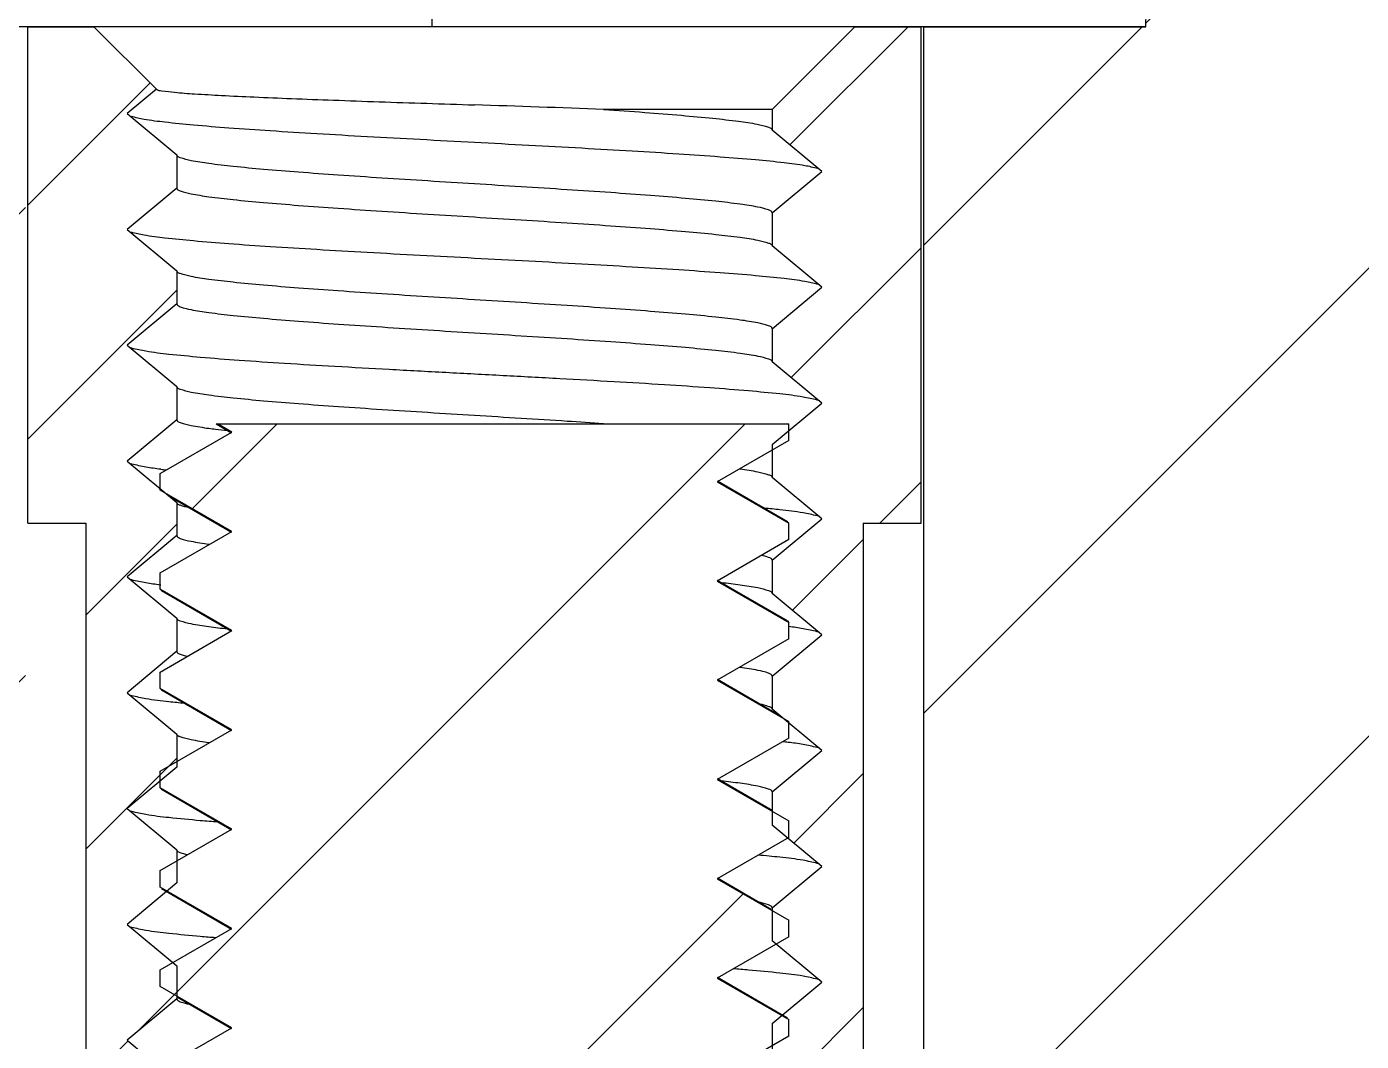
# Model space of a CAD drawing. Header units: millimetres. Extents: x 306 to 1885, y 393 to 1000.
# Drawn here: x 1296.38 to 1304.45, y 614.86 to 620.99 of the extents above; entities that cross this region are included whole.
import ezdxf

# ---------------------------------------------------------------- set-up
doc = ezdxf.new("R2010")
doc.units = ezdxf.units.MM
pattern_1 = [(45, (-331.9686, -74.1004), (-1.414214, 1.414214), [])]

# ---------------------------------------------------------------- blocks, each defined once
blk = doc.blocks.new('u50')
h = blk.add_hatch()
h.set_pattern_fill('DEFAULT__7', color=5, scale=2, angle=45, style=0, pattern_type=0)
h.set_pattern_definition(pattern_1)
edge = h.paths.add_edge_path()
edge.add_line((-63.8617, 77.9518), (-67.3153, 77.9518))
edge.add_line((-67.3153, 78.0518), (-67.3153, 77.9518))
edge.add_line((-67.3153, 78.0518), (-66.8822, 78.3018))
edge.add_line((-66.8822, 78.3018), (-67.3153, 78.5518))
edge.add_line((-67.3153, 78.6518), (-67.3153, 78.5518))
edge.add_line((-67.3153, 78.6518), (-66.8822, 78.9018))
edge.add_line((-66.8822, 78.9018), (-67.3153, 79.1518))
edge.add_line((-67.3153, 79.2518), (-67.3153, 79.1518))
edge.add_line((-67.3153, 79.2518), (-66.8822, 79.5018))
edge.add_line((-66.8822, 79.5018), (-67.3153, 79.7518))
edge.add_line((-67.3153, 79.8518), (-67.3153, 79.7518))
edge.add_line((-67.3153, 79.8518), (-66.8822, 80.1018))
edge.add_line((-66.8822, 80.1018), (-67.3153, 80.3518))
edge.add_line((-67.3153, 80.4518), (-67.3153, 80.3518))
edge.add_line((-67.3153, 80.4518), (-66.8822, 80.7018))
edge.add_line((-66.8822, 80.7018), (-67.3153, 80.9518))
edge.add_line((-67.3153, 81.0518), (-67.3153, 80.9518))
edge.add_line((-67.3153, 81.0518), (-66.8822, 81.3018))
edge.add_line((-66.8822, 81.3018), (-67.3153, 81.5518))
edge.add_line((-67.3153, 81.6518), (-67.3153, 81.5518))
edge.add_line((-67.3153, 81.6518), (-66.8822, 81.9018))
edge.add_line((-66.8822, 81.9018), (-67.3153, 82.1518))
edge.add_line((-67.3153, 82.2518), (-67.3153, 82.1518))
edge.add_line((-67.3153, 82.2518), (-66.8822, 82.5018))
edge.add_line((-66.8822, 82.5018), (-67.3153, 82.7518))
edge.add_line((-67.3153, 82.8518), (-67.3153, 82.7518))
edge.add_line((-67.3153, 82.8518), (-66.8822, 83.1018))
edge.add_line((-66.8822, 83.1018), (-67.3153, 83.3518))
edge.add_line((-67.3153, 83.4518), (-67.3153, 83.3518))
edge.add_line((-67.3153, 83.4518), (-66.8822, 83.7018))
edge.add_line((-66.8822, 83.7018), (-67.3153, 83.9518))
edge.add_line((-67.3153, 84.0518), (-67.3153, 83.9518))
edge.add_line((-67.3153, 84.0518), (-66.8822, 84.3018))
edge.add_line((-66.8822, 84.3018), (-67.3153, 84.5518))
edge.add_line((-67.3153, 84.6518), (-67.3153, 84.5518))
edge.add_line((-67.3153, 84.6518), (-66.8822, 84.9018))
edge.add_line((-66.8822, 84.9018), (-67.3153, 85.1518))
edge.add_line((-67.3153, 85.2518), (-67.3153, 85.1518))
edge.add_line((-67.3153, 85.2518), (-66.8822, 85.5018))
edge.add_line((-66.8822, 85.5018), (-67.3153, 85.7518))
edge.add_line((-67.3153, 85.8518), (-67.3153, 85.7518))
edge.add_line((-67.3153, 85.8518), (-66.8822, 86.1018))
edge.add_line((-66.8822, 86.1018), (-67.3153, 86.3518))
edge.add_line((-67.3153, 86.4518), (-67.3153, 86.3518))
edge.add_line((-67.3153, 86.4518), (-66.8822, 86.7018))
edge.add_line((-66.8822, 86.7018), (-67.3153, 86.9518))
edge.add_line((-67.3153, 87.0518), (-67.3153, 86.9518))
edge.add_line((-67.3153, 87.0518), (-66.8822, 87.3018))
edge.add_line((-66.8822, 87.3018), (-67.3153, 87.5518))
edge.add_line((-67.3153, 87.6518), (-67.3153, 87.5518))
edge.add_line((-67.3153, 87.6518), (-66.8822, 87.9018))
edge.add_line((-66.8822, 87.9018), (-67.3153, 88.1518))
edge.add_line((-67.3153, 88.2518), (-67.3153, 88.1518))
edge.add_line((-67.3153, 88.2518), (-66.8822, 88.5018))
edge.add_line((-66.8822, 88.5018), (-67.3153, 88.7518))
edge.add_line((-67.3153, 88.8518), (-67.3153, 88.7518))
edge.add_line((-67.3153, 88.8518), (-66.8822, 89.1018))
edge.add_line((-66.8822, 89.1018), (-67.3153, 89.3518))
edge.add_line((-67.3153, 89.4518), (-67.3153, 89.3518))
edge.add_line((-67.3153, 89.4518), (-66.8822, 89.7018))
edge.add_line((-66.8822, 89.7018), (-67.3153, 89.9518))
edge.add_line((-67.3153, 90.0518), (-67.3153, 89.9518))
edge.add_line((-67.3153, 90.0518), (-66.8822, 90.3018))
edge.add_line((-66.8822, 90.3018), (-67.3153, 90.5518))
edge.add_line((-67.3153, 90.6518), (-67.3153, 90.5518))
edge.add_line((-67.3153, 90.6518), (-66.8822, 90.9018))
edge.add_line((-66.8822, 90.9018), (-67.3153, 91.1518))
edge.add_line((-67.3153, 91.2518), (-67.3153, 91.1518))
edge.add_line((-67.3153, 91.2518), (-66.8822, 91.5018))
edge.add_line((-66.8822, 91.5018), (-67.3153, 91.7518))
edge.add_line((-67.3153, 91.8518), (-67.3153, 91.7518))
edge.add_line((-67.3153, 91.8518), (-66.8822, 92.1018))
edge.add_line((-66.8822, 92.1018), (-67.3153, 92.3518))
edge.add_line((-67.3153, 92.4518), (-67.3153, 92.3518))
edge.add_line((-67.3153, 92.4518), (-66.8822, 92.7018))
edge.add_line((-66.8822, 92.7018), (-67.3153, 92.9518))
edge.add_line((-67.3153, 93.0518), (-67.3153, 92.9518))
edge.add_line((-67.3153, 93.0518), (-66.8822, 93.3018))
edge.add_line((-66.8822, 93.3018), (-67.3153, 93.5518))
edge.add_line((-67.3153, 93.6518), (-67.3153, 93.5518))
edge.add_line((-67.3153, 93.6518), (-66.8822, 93.9018))
edge.add_line((-66.8822, 93.9018), (-67.3153, 94.1518))
edge.add_line((-67.3153, 94.2518), (-67.3153, 94.1518))
edge.add_line((-67.3153, 94.2518), (-66.8822, 94.5018))
edge.add_line((-66.8822, 94.5018), (-67.3153, 94.7518))
edge.add_line((-67.3153, 94.8518), (-67.3153, 94.7518))
edge.add_line((-67.3153, 94.8518), (-66.8822, 95.1018))
edge.add_line((-66.8822, 95.1018), (-67.3153, 95.3518))
edge.add_line((-67.3153, 95.4518), (-67.3153, 95.3518))
edge.add_line((-67.3153, 95.4518), (-66.8822, 95.7018))
edge.add_line((-66.8822, 95.7018), (-67.3153, 95.9518))
edge.add_line((-67.3153, 96.0518), (-67.3153, 95.9518))
edge.add_line((-67.3153, 96.0518), (-66.8822, 96.3018))
edge.add_line((-66.8822, 96.3018), (-67.3153, 96.5518))
edge.add_line((-67.3153, 96.6518), (-67.3153, 96.5518))
edge.add_line((-67.3153, 96.6518), (-66.8822, 96.9018))
edge.add_line((-66.8822, 96.9018), (-67.3153, 97.1518))
edge.add_line((-67.3153, 97.4518), (-67.3153, 97.1518))
edge.add_line((-69.1653, 99.4518), (-67.3153, 97.4518))
edge.add_line((-69.1653, 99.9518), (-69.1653, 99.4518))
edge.add_line((-67.3016, 99.9518), (-69.1653, 99.9518))
edge.add_spline(control_points=[(-65.4153, 97.4518), (-66.1434, 98.207), (-66.7752, 99.0443), (-67.3016, 99.9518)], knot_values=[0, 0, 0, 0, 1, 1, 1, 1], weights=[1, 0.995146, 0.995146, 1], degree=3, periodic=0)
edge.add_spline(control_points=[(-65.4153, 97.4518), (-64.6871, 98.207), (-64.0553, 99.0443), (-63.5289, 99.9518)], knot_values=[0, 0, 0, 0, 1, 1, 1, 1], weights=[1, 0.995146, 0.995146, 1], degree=3, periodic=0)
edge.add_line((-61.6653, 99.9518), (-63.5289, 99.9518))
edge.add_line((-61.6653, 99.9518), (-61.6653, 99.4518))
edge.add_line((-61.6653, 99.4518), (-63.5153, 97.4518))
edge.add_line((-63.5153, 97.4518), (-63.9483, 97.2018))
edge.add_line((-63.9483, 97.2018), (-63.5153, 96.9518))
edge.add_line((-63.5153, 96.9518), (-63.5153, 96.8518))
edge.add_line((-63.5153, 96.8518), (-63.9483, 96.6018))
edge.add_line((-63.9483, 96.6018), (-63.5153, 96.3518))
edge.add_line((-63.5153, 96.3518), (-63.5153, 96.2518))
edge.add_line((-63.5153, 96.2518), (-63.9483, 96.0018))
edge.add_line((-63.9483, 96.0018), (-63.5153, 95.7518))
edge.add_line((-63.5153, 95.7518), (-63.5153, 95.6518))
edge.add_line((-63.5153, 95.6518), (-63.9483, 95.4018))
edge.add_line((-63.9483, 95.4018), (-63.5153, 95.1518))
edge.add_line((-63.5153, 95.1518), (-63.5153, 95.0518))
edge.add_line((-63.5153, 95.0518), (-63.9483, 94.8018))
edge.add_line((-63.9483, 94.8018), (-63.5153, 94.5518))
edge.add_line((-63.5153, 94.5518), (-63.5153, 94.4518))
edge.add_line((-63.5153, 94.4518), (-63.9483, 94.2018))
edge.add_line((-63.9483, 94.2018), (-63.5153, 93.9518))
edge.add_line((-63.5153, 93.9518), (-63.5153, 93.8518))
edge.add_line((-63.5153, 93.8518), (-63.9483, 93.6018))
edge.add_line((-63.9483, 93.6018), (-63.5153, 93.3518))
edge.add_line((-63.5153, 93.3518), (-63.5153, 93.2518))
edge.add_line((-63.5153, 93.2518), (-63.9483, 93.0018))
edge.add_line((-63.9483, 93.0018), (-63.5153, 92.7518))
edge.add_line((-63.5153, 92.7518), (-63.5153, 92.6518))
edge.add_line((-63.5153, 92.6518), (-63.9483, 92.4018))
edge.add_line((-63.9483, 92.4018), (-63.5153, 92.1518))
edge.add_line((-63.5153, 92.1518), (-63.5153, 92.0518))
edge.add_line((-63.5153, 92.0518), (-63.9483, 91.8018))
edge.add_line((-63.9483, 91.8018), (-63.5153, 91.5518))
edge.add_line((-63.5153, 91.5518), (-63.5153, 91.4518))
edge.add_line((-63.5153, 91.4518), (-63.9483, 91.2018))
edge.add_line((-63.9483, 91.2018), (-63.5153, 90.9518))
edge.add_line((-63.5153, 90.9518), (-63.5153, 90.8518))
edge.add_line((-63.5153, 90.8518), (-63.9483, 90.6018))
edge.add_line((-63.9483, 90.6018), (-63.5153, 90.3518))
edge.add_line((-63.5153, 90.3518), (-63.5153, 90.2518))
edge.add_line((-63.5153, 90.2518), (-63.9483, 90.0018))
edge.add_line((-63.9483, 90.0018), (-63.5153, 89.7518))
edge.add_line((-63.5153, 89.7518), (-63.5153, 89.6518))
edge.add_line((-63.5153, 89.6518), (-63.9483, 89.4018))
edge.add_line((-63.9483, 89.4018), (-63.5153, 89.1518))
edge.add_line((-63.5153, 89.1518), (-63.5153, 89.0518))
edge.add_line((-63.5153, 89.0518), (-63.9483, 88.8018))
edge.add_line((-63.9483, 88.8018), (-63.5153, 88.5518))
edge.add_line((-63.5153, 88.5518), (-63.5153, 88.4518))
edge.add_line((-63.5153, 88.4518), (-63.9483, 88.2018))
edge.add_line((-63.9483, 88.2018), (-63.5153, 87.9518))
edge.add_line((-63.5153, 87.9518), (-63.5153, 87.8518))
edge.add_line((-63.5153, 87.8518), (-63.9483, 87.6018))
edge.add_line((-63.9483, 87.6018), (-63.5153, 87.3518))
edge.add_line((-63.5153, 87.3518), (-63.5153, 87.2518))
edge.add_line((-63.5153, 87.2518), (-63.9483, 87.0018))
edge.add_line((-63.9483, 87.0018), (-63.5153, 86.7518))
edge.add_line((-63.5153, 86.7518), (-63.5153, 86.6518))
edge.add_line((-63.5153, 86.6518), (-63.9483, 86.4018))
edge.add_line((-63.9483, 86.4018), (-63.5153, 86.1518))
edge.add_line((-63.5153, 86.1518), (-63.5153, 86.0518))
edge.add_line((-63.5153, 86.0518), (-63.9483, 85.8018))
edge.add_line((-63.9483, 85.8018), (-63.5153, 85.5518))
edge.add_line((-63.5153, 85.5518), (-63.5153, 85.4518))
edge.add_line((-63.5153, 85.4518), (-63.9483, 85.2018))
edge.add_line((-63.9483, 85.2018), (-63.5153, 84.9518))
edge.add_line((-63.5153, 84.9518), (-63.5153, 84.8518))
edge.add_line((-63.5153, 84.8518), (-63.9483, 84.6018))
edge.add_line((-63.9483, 84.6018), (-63.5153, 84.3518))
edge.add_line((-63.5153, 84.3518), (-63.5153, 84.2518))
edge.add_line((-63.5153, 84.2518), (-63.9483, 84.0018))
edge.add_line((-63.9483, 84.0018), (-63.5153, 83.7518))
edge.add_line((-63.5153, 83.7518), (-63.5153, 83.6518))
edge.add_line((-63.5153, 83.6518), (-63.9483, 83.4018))
edge.add_line((-63.9483, 83.4018), (-63.5153, 83.1518))
edge.add_line((-63.5153, 83.1518), (-63.5153, 83.0518))
edge.add_line((-63.5153, 83.0518), (-63.9483, 82.8018))
edge.add_line((-63.9483, 82.8018), (-63.5153, 82.5518))
edge.add_line((-63.5153, 82.5518), (-63.5153, 82.4518))
edge.add_line((-63.5153, 82.4518), (-63.9483, 82.2018))
edge.add_line((-63.9483, 82.2018), (-63.5153, 81.9518))
edge.add_line((-63.5153, 81.9518), (-63.5153, 81.8518))
edge.add_line((-63.5153, 81.8518), (-63.9483, 81.6018))
edge.add_line((-63.9483, 81.6018), (-63.5153, 81.3518))
edge.add_line((-63.5153, 81.3518), (-63.5153, 81.2518))
edge.add_line((-63.5153, 81.2518), (-63.9483, 81.0018))
edge.add_line((-63.9483, 81.0018), (-63.5153, 80.7518))
edge.add_line((-63.5153, 80.7518), (-63.5153, 80.6518))
edge.add_line((-63.5153, 80.6518), (-63.9483, 80.4018))
edge.add_line((-63.9483, 80.4018), (-63.5153, 80.1518))
edge.add_line((-63.5153, 80.1518), (-63.5153, 80.0518))
edge.add_line((-63.5153, 80.0518), (-63.9483, 79.8018))
edge.add_line((-63.9483, 79.8018), (-63.5153, 79.5518))
edge.add_line((-63.5153, 79.5518), (-63.5153, 79.4518))
edge.add_line((-63.5153, 79.4518), (-63.9483, 79.2018))
edge.add_line((-63.9483, 79.2018), (-63.5153, 78.9518))
edge.add_line((-63.5153, 78.9518), (-63.5153, 78.8518))
edge.add_line((-63.5153, 78.8518), (-63.9483, 78.6018))
edge.add_line((-63.9483, 78.6018), (-63.5153, 78.3518))
edge.add_line((-63.5153, 78.3518), (-63.5153, 78.2518))
edge.add_line((-63.5153, 78.2518), (-63.9483, 78.0018))
edge.add_line((-63.9483, 78.0018), (-63.8617, 77.9518))
h = blk.add_hatch()
h.set_pattern_fill('DEFAULT__12', color=5, scale=2, angle=45, style=0, pattern_type=0)
h.set_pattern_definition(pattern_1)
edge = h.paths.add_edge_path()
edge.add_line((-57.9153, 43.5518), (-60.4153, 43.5518))
edge.add_line((-60.4153, 43.5518), (-61.2532, 75.5518))
edge.add_line((-61.2532, 75.5518), (-62.7018, 75.5518))
edge.add_line((-62.7018, 75.5518), (-62.7018, 85.5518))
edge.add_line((-59.1693, 85.5518), (-62.7018, 85.5518))
edge.add_line((-59.1484, 84.9518), (-59.1693, 85.5518))
edge.add_line((-58.6379, 84.9518), (-59.1484, 84.9518))
edge.add_line((-58.0114, 49.0605), (-58.6379, 84.9518))
edge.add_line((-57.9153, 43.5518), (-58.0114, 49.0604))
edge = h.paths.add_edge_path()
edge.add_line((-70.3105, 43.5518), (-75.4212, 43.5518))
edge.add_line((-75.4212, 43.5518), (-75.4212, 46.5518))
edge.add_line((-72.8105, 46.5518), (-75.4212, 46.5518))
edge.add_line((-72.8105, 46.5518), (-72.1036, 87.0518))
edge.add_line((-71.1367, 87.0518), (-72.1036, 87.0518))
edge.add_line((-71.1105, 85.5518), (-71.1367, 87.0518))
edge.add_line((-68.1288, 85.5518), (-71.1105, 85.5518))
edge.add_line((-68.1288, 75.5518), (-68.1288, 85.5518))
edge.add_line((-68.1288, 75.5518), (-69.4726, 75.5518))
edge.add_line((-69.4726, 75.5518), (-70.3105, 43.5518))
edge = h.paths.add_edge_path()
edge.add_line((-75.4212, 43.5518), (-75.4212, 46.5518))
edge.add_line((-75.4212, 43.5518), (-75.4212, 46.5518))
edge = h.paths.add_edge_path()
edge.add_line((-75.4212, 43.5518), (-84.8413, 43.5518))
edge.add_line((-84.8413, 43.5518), (-84.8413, 46.5518))
edge.add_line((-82.77, 46.5518), (-84.8413, 46.5518))
edge.add_line((-82.77, 46.5518), (-82.6653, 52.5518))
edge.add_line((-81.1653, 52.5518), (-82.6653, 52.5518))
edge.add_line((-81.0605, 46.5518), (-81.1653, 52.5518))
edge.add_line((-78.77, 46.5518), (-81.0605, 46.5518))
edge.add_line((-78.77, 46.5518), (-78.6653, 52.5518))
edge.add_line((-77.1653, 52.5518), (-78.6653, 52.5518))
edge.add_line((-77.0605, 46.5518), (-77.1653, 52.5518))
edge.add_line((-75.4212, 46.5518), (-77.0605, 46.5518))
edge.add_line((-75.4212, 43.5518), (-75.4212, 46.5518))
edge = h.paths.add_edge_path()
edge.add_line((-84.8413, 43.5518), (-84.8413, 46.5518))
edge.add_line((-84.8413, 43.5518), (-84.8413, 46.5518))
edge = h.paths.add_edge_path()
edge.add_line((-151.9153, 43.5518), (-119.931, 43.5518))
edge.add_line((-151.9153, 43.5518), (-151.8191, 49.0605))
edge.add_spline(control_points=[(-151.3192, 49.5518), (-151.608, 49.5518), (-151.8141, 49.3493), (-151.8191, 49.0605)], knot_values=[0, 0, 0, 0, 1, 1, 1, 1], weights=[1, 0.808834, 0.808834, 1], degree=3, periodic=0)
edge.add_line((-151.3192, 49.5518), (-151.2036, 49.5518))
edge.add_spline(control_points=[(-151.2036, 49.5518), (-150.9725, 49.5518), (-150.8077, 49.7137), (-150.8037, 49.9448)], knot_values=[0, 0, 0, 0, 1, 1, 1, 1], weights=[1, 0.808834, 0.808834, 1], degree=3, periodic=0)
edge.add_line((-150.8037, 49.9448), (-150.1926, 84.9518))
edge.add_line((-150.1926, 84.9518), (-149.6821, 84.9518))
edge.add_line((-149.6821, 84.9518), (-149.6612, 85.5518))
edge.add_line((-149.6612, 85.5518), (-148.7105, 85.5518))
edge.add_line((-148.7105, 85.5518), (-148.6843, 87.0518))
edge.add_line((-148.6843, 87.0518), (-147.7175, 87.0518))
edge.add_line((-147.0105, 46.5518), (-147.7175, 87.0518))
edge.add_line((-147.0105, 46.5518), (-141.77, 46.5518))
edge.add_line((-141.77, 46.5518), (-141.6653, 52.5518))
edge.add_line((-141.6653, 52.5518), (-140.1653, 52.5518))
edge.add_line((-140.0605, 46.5518), (-140.1653, 52.5518))
edge.add_line((-140.0605, 46.5518), (-137.77, 46.5518))
edge.add_line((-137.77, 46.5518), (-137.6653, 52.5518))
edge.add_line((-137.6653, 52.5518), (-136.1653, 52.5518))
edge.add_line((-136.0605, 46.5518), (-136.1653, 52.5518))
edge.add_line((-136.0605, 46.5518), (-84.8413, 46.5518))
edge.add_line((-84.8413, 43.5518), (-84.8413, 46.5518))
edge.add_line((-89.8995, 43.5518), (-84.8413, 43.5518))
edge.add_line((-89.9153, 43.8518), (-89.8995, 43.5518))
edge.add_line((-119.9153, 43.8518), (-89.9153, 43.8518))
edge.add_line((-119.9153, 43.8518), (-119.931, 43.5518))
h = blk.add_hatch()
h.set_pattern_fill('DEFAULT__11', color=5, angle=45, style=0, pattern_type=0)
h.set_pattern_definition([(45, (-331.9686, -74.1004), (-0.7071068, 0.7071068), [])])
edge = h.paths.add_edge_path()
edge.add_line((-62.7153, 85.5518), (-63.1153, 85.5518))
edge.add_line((-62.7153, 82.5518), (-62.7153, 85.5518))
edge.add_line((-62.7153, 82.5518), (-63.0653, 82.5518))
edge.add_line((-63.0653, 78.5518), (-63.0653, 82.5518))
edge.add_line((-62.7153, 78.5518), (-63.0653, 78.5518))
edge.add_line((-62.7153, 78.5518), (-62.7153, 75.5518))
edge.add_line((-62.7153, 75.5518), (-63.1153, 75.5518))
edge.add_line((-63.4925, 75.929), (-63.1153, 75.5518))
edge.add_line((-63.4925, 75.929), (-63.3153, 76.0768))
edge.add_line((-63.3153, 76.0768), (-63.6153, 76.3268))
edge.add_line((-63.6153, 76.3268), (-63.6153, 76.5268))
edge.add_line((-63.6153, 76.5268), (-63.3153, 76.7768))
edge.add_line((-63.3153, 76.7768), (-63.6153, 77.0268))
edge.add_line((-63.6153, 77.0268), (-63.6153, 77.2268))
edge.add_line((-63.6153, 77.2268), (-63.3153, 77.4768))
edge.add_line((-63.3153, 77.4768), (-63.6153, 77.7268))
edge.add_line((-63.6153, 77.7268), (-63.6153, 77.9268))
edge.add_line((-63.6153, 77.9268), (-63.3153, 78.1768))
edge.add_line((-63.3153, 78.1768), (-63.6153, 78.4268))
edge.add_line((-63.6153, 78.4268), (-63.6153, 78.6268))
edge.add_line((-63.6153, 78.6268), (-63.3153, 78.8768))
edge.add_line((-63.3153, 78.8768), (-63.6153, 79.1268))
edge.add_line((-63.6153, 79.1268), (-63.6153, 79.3268))
edge.add_line((-63.6153, 79.3268), (-63.3153, 79.5768))
edge.add_line((-63.3153, 79.5768), (-63.6153, 79.8268))
edge.add_line((-63.6153, 79.8268), (-63.6153, 80.0268))
edge.add_line((-63.6153, 80.0268), (-63.3153, 80.2768))
edge.add_line((-63.3153, 80.2768), (-63.6153, 80.5268))
edge.add_line((-63.6153, 80.5268), (-63.6153, 80.7268))
edge.add_line((-63.6153, 80.7268), (-63.3153, 80.9768))
edge.add_line((-63.3153, 80.9768), (-63.6153, 81.2268))
edge.add_line((-63.6153, 81.2268), (-63.6153, 81.4268))
edge.add_line((-63.6153, 81.4268), (-63.3153, 81.6768))
edge.add_line((-63.3153, 81.6768), (-63.6153, 81.9268))
edge.add_line((-63.6153, 81.9268), (-63.6153, 82.1268))
edge.add_line((-63.6153, 82.1268), (-63.3153, 82.3768))
edge.add_line((-63.3153, 82.3768), (-63.6153, 82.6268))
edge.add_line((-63.6153, 82.6268), (-63.6153, 82.8268))
edge.add_line((-63.6153, 82.8268), (-63.3153, 83.0768))
edge.add_line((-63.3153, 83.0768), (-63.6153, 83.3268))
edge.add_line((-63.6153, 83.3268), (-63.6153, 83.5268))
edge.add_line((-63.6153, 83.5268), (-63.3153, 83.7768))
edge.add_line((-63.3153, 83.7768), (-63.6153, 84.0268))
edge.add_line((-63.6153, 84.0268), (-63.6153, 84.2268))
edge.add_line((-63.6153, 84.2268), (-63.3153, 84.4768))
edge.add_line((-63.3153, 84.4768), (-63.6153, 84.7268))
edge.add_line((-63.6153, 84.7268), (-63.6153, 84.9268))
edge.add_line((-63.6153, 84.9268), (-63.3153, 85.1768))
edge.add_line((-63.3153, 85.1768), (-63.4107, 85.2563))
edge.add_line((-63.4107, 85.2563), (-63.1153, 85.5518))
edge = h.paths.add_edge_path()
edge.add_line((-67.7153, 85.5518), (-68.1153, 85.5518))
edge.add_line((-67.2289, 85.0654), (-67.7153, 85.5518))
edge.add_line((-67.2289, 85.0654), (-67.5153, 84.8268))
edge.add_line((-67.5153, 84.8268), (-67.2153, 84.5768))
edge.add_line((-67.2153, 84.3768), (-67.2153, 84.5768))
edge.add_line((-67.2153, 84.3768), (-67.5153, 84.1268))
edge.add_line((-67.5153, 84.1268), (-67.2153, 83.8768))
edge.add_line((-67.2153, 83.6768), (-67.2153, 83.8768))
edge.add_line((-67.2153, 83.6768), (-67.5153, 83.4268))
edge.add_line((-67.5153, 83.4268), (-67.2153, 83.1768))
edge.add_line((-67.2153, 82.9768), (-67.2153, 83.1768))
edge.add_line((-67.2153, 82.9768), (-67.5153, 82.7268))
edge.add_line((-67.5153, 82.7268), (-67.2153, 82.4768))
edge.add_line((-67.2153, 82.2768), (-67.2153, 82.4768))
edge.add_line((-67.2153, 82.2768), (-67.5153, 82.0268))
edge.add_line((-67.5153, 82.0268), (-67.2153, 81.7768))
edge.add_line((-67.2153, 81.5768), (-67.2153, 81.7768))
edge.add_line((-67.2153, 81.5768), (-67.5153, 81.3268))
edge.add_line((-67.5153, 81.3268), (-67.2153, 81.0768))
edge.add_line((-67.2153, 80.8768), (-67.2153, 81.0768))
edge.add_line((-67.2153, 80.8768), (-67.5153, 80.6268))
edge.add_line((-67.5153, 80.6268), (-67.2153, 80.3768))
edge.add_line((-67.2153, 80.1768), (-67.2153, 80.3768))
edge.add_line((-67.2153, 80.1768), (-67.5153, 79.9268))
edge.add_line((-67.5153, 79.9268), (-67.2153, 79.6768))
edge.add_line((-67.2153, 79.4768), (-67.2153, 79.6768))
edge.add_line((-67.2153, 79.4768), (-67.5153, 79.2268))
edge.add_line((-67.5153, 79.2268), (-67.2153, 78.9768))
edge.add_line((-67.2153, 78.7768), (-67.2153, 78.9768))
edge.add_line((-67.2153, 78.7768), (-67.5153, 78.5268))
edge.add_line((-67.5153, 78.5268), (-67.2153, 78.2768))
edge.add_line((-67.2153, 78.0768), (-67.2153, 78.2768))
edge.add_line((-67.2153, 78.0768), (-67.5153, 77.8268))
edge.add_line((-67.5153, 77.8268), (-67.2153, 77.5768))
edge.add_line((-67.2153, 77.3768), (-67.2153, 77.5768))
edge.add_line((-67.2153, 77.3768), (-67.5153, 77.1268))
edge.add_line((-67.5153, 77.1268), (-67.2153, 76.8768))
edge.add_line((-67.2153, 76.6768), (-67.2153, 76.8768))
edge.add_line((-67.2153, 76.6768), (-67.5153, 76.4268))
edge.add_line((-67.5153, 76.4268), (-67.2153, 76.1768))
edge.add_line((-67.2153, 76.0518), (-67.2153, 76.1768))
edge.add_line((-67.2153, 76.0518), (-67.7153, 75.5518))
edge.add_line((-67.7153, 75.5518), (-68.1153, 75.5518))
edge.add_line((-68.1153, 78.5518), (-68.1153, 75.5518))
edge.add_line((-67.7653, 78.5518), (-68.1153, 78.5518))
edge.add_line((-67.7653, 78.5518), (-67.7653, 82.5518))
edge.add_line((-67.7653, 82.5518), (-68.1153, 82.5518))
edge.add_line((-68.1153, 82.5518), (-68.1153, 85.5518))
at = {"color": 7}
for p, q in [((-68.1288, 75.5518), (-68.1288, 85.5518)), ((-68.1288, 75.5518), (-68.1288, 85.5518)), ((-67.7653, 78.5518), (-67.7653, 82.5518)), ((-67.7653, 78.5518), (-67.7653, 82.5518)), ((-63.0653, 78.5518), (-63.0653, 82.5518)), ((-63.0653, 78.5518), (-63.0653, 82.5518)), ((-67.3153, 81.6518), (-66.8822, 81.9018)), ((-67.3153, 81.6518), (-66.8822, 81.9018)), ((-63.3153, 81.6768), (-63.6153, 81.9268)), ((-63.3153, 81.6768), (-63.6153, 81.9268)), ((-63.5153, 81.8518), (-63.9483, 81.6018)), ((-63.5153, 81.8518), (-63.9483, 81.6018)), ((-67.2153, 81.5768), (-67.2153, 81.7768)), ((-67.2153, 81.5768), (-67.2153, 81.7768)), ((-67.3153, 81.6518), (-67.3153, 81.5518)), ((-67.3153, 81.6518), (-67.3153, 81.5518)), ((-63.6153, 81.4268), (-63.3153, 81.6768)), ((-63.6153, 81.4268), (-63.3153, 81.6768)), ((-67.2153, 81.5768), (-67.5153, 81.3268)), ((-67.2153, 81.5768), (-67.5153, 81.3268)), ((-63.9483, 81.6018), (-63.5153, 81.3518)), ((-63.9483, 81.6018), (-63.5153, 81.3518)), ((-63.6208, 81.4171), (-63.9459, 81.6058)), ((-66.8822, 81.3018), (-67.3153, 81.5518)), ((-66.8822, 81.3018), (-67.3153, 81.5518)), ((-67.3081, 81.5435), (-66.8846, 81.2978)), ((-63.6153, 81.2268), (-63.6153, 81.4268)), ((-63.6153, 81.2268), (-63.6153, 81.4268)), ((-67.5153, 81.3268), (-67.2153, 81.0768)), ((-67.5153, 81.3268), (-67.2153, 81.0768)), ((-63.5153, 81.3518), (-63.5153, 81.2518)), ((-63.5153, 81.3518), (-63.5153, 81.2518)), ((-67.3153, 81.0518), (-66.8822, 81.3018)), ((-67.3153, 81.0518), (-66.8822, 81.3018)), ((-63.5153, 81.2518), (-63.9483, 81.0018)), ((-63.5153, 81.2518), (-63.9483, 81.0018)), ((-63.3153, 80.9768), (-63.6153, 81.2268)), ((-63.3153, 80.9768), (-63.6153, 81.2268)), ((-67.3153, 81.0518), (-67.3153, 80.9518)), ((-67.3153, 81.0518), (-67.3153, 80.9518)), ((-67.2153, 80.8768), (-67.2153, 81.0768)), ((-67.2153, 80.8768), (-67.2153, 81.0768)), ((-63.9483, 81.0018), (-63.5153, 80.7518)), ((-63.9483, 81.0018), (-63.5153, 80.7518)), ((-63.5224, 80.7601), (-63.9459, 81.0058)), ((-66.8822, 80.7018), (-67.3153, 80.9518)), ((-66.8822, 80.7018), (-67.3153, 80.9518)), ((-63.6153, 80.7268), (-63.3153, 80.9768)), ((-63.6153, 80.7268), (-63.3153, 80.9768)), ((-67.2153, 80.8768), (-67.5153, 80.6268)), ((-67.2153, 80.8768), (-67.5153, 80.6268)), ((-67.2097, 80.8864), (-66.8846, 80.6978)), ((-67.3153, 80.4518), (-66.8822, 80.7018)), ((-67.3153, 80.4518), (-66.8822, 80.7018)), ((-63.6153, 80.5268), (-63.6153, 80.7268)), ((-63.6153, 80.5268), (-63.6153, 80.7268)), ((-63.5153, 80.7518), (-63.5153, 80.6518)), ((-63.5153, 80.7518), (-63.5153, 80.6518)), ((-67.5153, 80.6268), (-67.2153, 80.3768)), ((-67.5153, 80.6268), (-67.2153, 80.3768)), ((-63.5153, 80.6518), (-63.9483, 80.4018)), ((-63.5153, 80.6518), (-63.9483, 80.4018)), ((-63.6202, 80.535), (-63.6153, 80.5268)), ((-63.3153, 80.2768), (-63.6153, 80.5268)), ((-63.3153, 80.2768), (-63.6153, 80.5268)), ((-67.3153, 80.4518), (-67.3153, 80.3518)), ((-67.3153, 80.4518), (-67.3153, 80.3518)), ((-67.2153, 80.1768), (-67.2153, 80.3768)), ((-67.2153, 80.1768), (-67.2153, 80.3768)), ((-63.9483, 80.4018), (-63.5153, 80.1518)), ((-63.9483, 80.4018), (-63.5153, 80.1518)), ((-63.5224, 80.1601), (-63.9459, 80.4058)), ((-66.8822, 80.1018), (-67.3153, 80.3518)), ((-66.8822, 80.1018), (-67.3153, 80.3518)), ((-67.2153, 80.2896), (-66.8846, 80.0978)), ((-63.6153, 80.0268), (-63.3153, 80.2768)), ((-63.6153, 80.0268), (-63.3153, 80.2768)), ((-67.2153, 80.1768), (-67.5153, 79.9268)), ((-67.2153, 80.1768), (-67.5153, 79.9268)), ((-63.5224, 80.1601), (-63.5153, 80.1518)), ((-63.5153, 80.1518), (-63.5153, 80.0518)), ((-63.5153, 80.1518), (-63.5153, 80.0518)), ((-67.3153, 79.8518), (-66.8822, 80.1018)), ((-67.3153, 79.8518), (-66.8822, 80.1018)), ((-63.5153, 80.0518), (-63.9483, 79.8018)), ((-63.5153, 80.0518), (-63.9483, 79.8018)), ((-63.6153, 79.8268), (-63.6153, 80.0268)), ((-63.6153, 79.8268), (-63.6153, 80.0268)), ((-67.5153, 79.9268), (-67.2153, 79.6768)), ((-67.5153, 79.9268), (-67.2153, 79.6768)), ((-67.3153, 79.8518), (-67.3153, 79.7518)), ((-67.3153, 79.8518), (-67.3153, 79.7518)), ((-63.9483, 79.8018), (-63.5153, 79.5518)), ((-63.9483, 79.8018), (-63.5153, 79.5518)), ((-63.5224, 79.5601), (-63.9459, 79.8058)), ((-63.6202, 79.835), (-63.6153, 79.8268)), ((-63.3153, 79.5768), (-63.6153, 79.8268)), ((-63.3153, 79.5768), (-63.6153, 79.8268)), ((-66.8822, 79.5018), (-67.3153, 79.7518)), ((-66.8822, 79.5018), (-67.3153, 79.7518)), ((-67.2661, 79.7191), (-66.8846, 79.4978)), ((-67.2103, 79.6685), (-67.2153, 79.6768)), ((-67.2153, 79.4768), (-67.2153, 79.6768)), ((-67.2153, 79.4768), (-67.2153, 79.6768)), ((-63.6153, 79.3268), (-63.3153, 79.5768)), ((-63.6153, 79.3268), (-63.3153, 79.5768)), ((-63.5224, 79.5601), (-63.5153, 79.5518)), ((-63.5153, 79.5518), (-63.5153, 79.4518)), ((-63.5153, 79.5518), (-63.5153, 79.4518)), ((-67.2153, 79.4768), (-67.5153, 79.2268)), ((-67.2153, 79.4768), (-67.5153, 79.2268)), ((-67.3153, 79.2518), (-66.8822, 79.5018)), ((-67.3153, 79.2518), (-66.8822, 79.5018)), ((-63.5153, 79.4518), (-63.9483, 79.2018)), ((-63.5153, 79.4518), (-63.9483, 79.2018)), ((-63.6153, 79.1268), (-63.6153, 79.3268)), ((-63.6153, 79.1268), (-63.6153, 79.3268)), ((-67.5153, 79.2268), (-67.2153, 78.9768)), ((-67.5153, 79.2268), (-67.2153, 78.9768)), ((-67.3153, 79.2518), (-67.3153, 79.1518)), ((-67.3153, 79.2518), (-67.3153, 79.1518)), ((-67.3154, 79.1776), (-67.3119, 79.1771)), ((-67.3081, 79.1435), (-67.3153, 79.1518)), ((-66.8822, 78.9018), (-67.3153, 79.1518)), ((-66.8822, 78.9018), (-67.3153, 79.1518)), ((-67.3081, 79.1435), (-66.8846, 78.8978)), ((-63.9483, 79.2018), (-63.5153, 78.9518)), ((-63.9483, 79.2018), (-63.5153, 78.9518)), ((-63.5224, 78.9601), (-63.9459, 79.2058)), ((-63.6202, 79.135), (-63.6153, 79.1268)), ((-63.3153, 78.8768), (-63.6153, 79.1268)), ((-63.3153, 78.8768), (-63.6153, 79.1268)), ((-67.3153, 78.6518), (-66.8822, 78.9018)), ((-67.3153, 78.6518), (-66.8822, 78.9018)), ((-67.2103, 78.9685), (-67.2153, 78.9768)), ((-67.2153, 78.7768), (-67.2153, 78.9768)), ((-67.2153, 78.7768), (-67.2153, 78.9768)), ((-63.5224, 78.9601), (-63.5153, 78.9518)), ((-63.5186, 78.9264), (-63.5151, 78.926)), ((-63.5153, 78.9518), (-63.5153, 78.8518)), ((-63.5153, 78.9518), (-63.5153, 78.8518)), ((-63.5153, 78.8518), (-63.9483, 78.6018)), ((-63.5153, 78.8518), (-63.9483, 78.6018)), ((-63.6153, 78.6268), (-63.3153, 78.8768)), ((-63.6153, 78.6268), (-63.3153, 78.8768)), ((-67.2153, 78.7768), (-67.5153, 78.5268)), ((-67.2153, 78.7768), (-67.5153, 78.5268)), ((-67.3153, 78.6518), (-67.3153, 78.5518)), ((-67.3153, 78.6518), (-67.3153, 78.5518)), ((-63.9483, 78.6018), (-63.5153, 78.3518)), ((-63.9483, 78.6018), (-63.5153, 78.3518)), ((-63.5644, 78.3844), (-63.9459, 78.6058)), ((-63.6153, 78.4268), (-63.6153, 78.6268)), ((-63.6153, 78.4268), (-63.6153, 78.6268)), ((-68.1153, 78.5518), (-68.1153, 75.5518)), ((-67.7653, 78.5518), (-68.1153, 78.5518)), ((-67.7653, 78.5518), (-68.1153, 78.5518)), ((-68.1153, 78.5518), (-68.1153, 75.5518)), ((-67.5153, 78.5268), (-67.2153, 78.2768)), ((-67.5153, 78.5268), (-67.2153, 78.2768)), ((-67.3081, 78.5435), (-67.3153, 78.5518)), ((-66.8822, 78.3018), (-67.3153, 78.5518)), ((-66.8822, 78.3018), (-67.3153, 78.5518)), ((-67.3081, 78.5435), (-66.8846, 78.2978)), ((-62.7153, 78.5518), (-63.0653, 78.5518)), ((-62.7153, 78.5518), (-63.0653, 78.5518)), ((-62.7153, 78.5518), (-62.7153, 75.5518)), ((-62.7153, 78.5518), (-62.7153, 75.5518)), ((-63.6202, 78.435), (-63.6153, 78.4268)), ((-63.3153, 78.1768), (-63.6153, 78.4268)), ((-63.3153, 78.1768), (-63.6153, 78.4268)), ((-63.5153, 78.3518), (-63.5153, 78.2518)), ((-63.5153, 78.3518), (-63.5153, 78.2518)), ((-67.3153, 78.0518), (-66.8822, 78.3018)), ((-67.3153, 78.0518), (-66.8822, 78.3018)), ((-67.2103, 78.2685), (-67.2153, 78.2768)), ((-67.2153, 78.0768), (-67.2153, 78.2768)), ((-67.2153, 78.0768), (-67.2153, 78.2768)), ((-63.5153, 78.2518), (-63.9483, 78.0018)), ((-63.5153, 78.2518), (-63.9483, 78.0018)), ((-63.6153, 77.9268), (-63.3153, 78.1768)), ((-63.6153, 77.9268), (-63.3153, 78.1768)), ((-67.2153, 78.0768), (-67.5153, 77.8268)), ((-67.2153, 78.0768), (-67.5153, 77.8268)), ((-67.3153, 78.0518), (-67.3153, 77.9518)), ((-67.3153, 78.0518), (-67.3153, 77.9518)), ((-63.8529, 77.9518), (-67.3153, 77.9518)), ((-63.8617, 77.9518), (-67.3153, 77.9518)), ((-63.9483, 78.0018), (-63.8617, 77.9518)), ((-63.9483, 78.0018), (-63.8617, 77.9518)), ((-63.8529, 77.9518), (-63.9459, 78.0058)), ((-63.6153, 77.7268), (-63.6153, 77.9268)), ((-63.6153, 77.7268), (-63.6153, 77.9268)), ((-67.5153, 77.8268), (-67.2153, 77.5768)), ((-67.5153, 77.8268), (-67.2153, 77.5768)), ((-63.6202, 77.735), (-63.6153, 77.7268)), ((-63.3153, 77.4768), (-63.6153, 77.7268)), ((-63.3153, 77.4768), (-63.6153, 77.7268)), ((-67.2103, 77.5685), (-67.2153, 77.5768)), ((-67.2153, 77.3768), (-67.2153, 77.5768)), ((-67.2153, 77.3768), (-67.2153, 77.5768)), ((-63.6153, 77.2268), (-63.3153, 77.4768)), ((-63.6153, 77.2268), (-63.3153, 77.4768)), ((-67.2153, 77.3768), (-67.5153, 77.1268)), ((-67.2153, 77.3768), (-67.5153, 77.1268)), ((-63.6153, 77.0268), (-63.6153, 77.2268)), ((-63.6153, 77.0268), (-63.6153, 77.2268)), ((-67.5153, 77.1268), (-67.2153, 76.8768)), ((-67.5153, 77.1268), (-67.2153, 76.8768)), ((-63.6202, 77.035), (-63.6153, 77.0268)), ((-63.3153, 76.7768), (-63.6153, 77.0268)), ((-63.3153, 76.7768), (-63.6153, 77.0268)), ((-67.2103, 76.8685), (-67.2153, 76.8768)), ((-67.2153, 76.6768), (-67.2153, 76.8768)), ((-67.2153, 76.6768), (-67.2153, 76.8768)), ((-63.6153, 76.5268), (-63.3153, 76.7768)), ((-63.6153, 76.5268), (-63.3153, 76.7768)), ((-67.2153, 76.6768), (-67.5153, 76.4268)), ((-67.2153, 76.6768), (-67.5153, 76.4268)), ((-63.6153, 76.3268), (-63.6153, 76.5268)), ((-63.6153, 76.3268), (-63.6153, 76.5268)), ((-67.5153, 76.4268), (-67.2153, 76.1768)), ((-67.5153, 76.4268), (-67.2153, 76.1768)), ((-63.6202, 76.335), (-63.6153, 76.3268)), ((-63.3153, 76.0768), (-63.6153, 76.3268)), ((-63.3153, 76.0768), (-63.6153, 76.3268)), ((-67.2103, 76.1685), (-67.2153, 76.1768)), ((-67.2153, 76.0518), (-67.2153, 76.1768)), ((-67.2153, 76.0518), (-67.2153, 76.1768)), ((-63.4925, 75.929), (-63.3153, 76.0768)), ((-63.4925, 75.929), (-63.3153, 76.0768)), ((-67.2153, 76.0518), (-67.7153, 75.5518)), ((-67.2153, 76.0518), (-67.7153, 75.5518)), ((-67.2153, 76.0518), (-66.1962, 76.0518)), ((-63.4925, 75.929), (-63.1153, 75.5518)), ((-63.4925, 75.929), (-63.1153, 75.5518)), ((-69.4726, 75.5518), (-70.3105, 43.5518)), ((-69.4726, 75.5518), (-70.3105, 43.5518)), ((-69.4726, 75.5518), (-61.2532, 75.5518)), ((-68.1288, 75.5518), (-69.4726, 75.5518)), ((-67.7153, 75.5518), (-68.1153, 75.5518)), ((-65.1049, 43.5518), (-65.158, 75.5518)), ((-62.7153, 75.5518), (-63.1153, 75.5518))]:
    blk.add_line(p, q, dxfattribs=at)
for centre, radius, start, end in [((-66.8476, 83.7641), 3.9146, 263.18913, 263.69457), ((-63.9829, 74.3394), 3.9146, 83.18913, 83.69457), ((-64.4183, 73.457), 4.5628, 82.83371, 83.76927), ((-60.5466, 226.7804), 150.8345, 267.853446, 268.150293)]:
    blk.add_arc(centre, radius, start, end, dxfattribs=at)
for points, start_tangent, end_tangent in [([(-63.6153, 81.4268), (-63.6371, 81.4442), (-63.6932, 81.4597)], (0, 1), (-0.97859, 0.205817)), ([(-67.5023, 81.3129), (-67.4866, 81.3083)], (0.931231, -0.36443), (0.971512, -0.236992)), ([(-67.4866, 81.3083), (-67.4015, 81.2899), (-67.2621, 81.2715), (-67.0724, 81.2531), (-66.9793, 81.2453)], (0.971512, -0.236992), (0.996853, -0.079271)), ([(-63.8512, 81.0582), (-63.7581, 81.0504), (-63.5684, 81.032), (-63.429, 81.0136), (-63.3439, 80.9952)], (0.996853, -0.079271), (0.971512, -0.236992)), ([(-63.3439, 80.9952), (-63.3282, 80.9906)], (0.971512, -0.236992), (0.931231, -0.36443)), ([(-67.2153, 80.8768), (-67.1934, 80.8594), (-67.1373, 80.8438)], (0, -1), (0.978611, -0.205718)), ([(-67.5023, 80.6129), (-67.4866, 80.6083)], (0.931231, -0.36443), (0.971512, -0.236992)), ([(-67.4866, 80.6083), (-67.4015, 80.5899), (-67.2621, 80.5715), (-67.1301, 80.5582)], (0.971512, -0.236992), (0.995734, -0.092266)), ([(-63.681, 80.557), (-63.6372, 80.5442), (-63.6197, 80.5356)], (0.97353, -0.228559), (0.751202, -0.660073)), ([(-63.8651, 80.3593), (-63.7581, 80.3504), (-63.5684, 80.332), (-63.429, 80.3136), (-63.3439, 80.2952)], (0.996926, -0.078347), (0.971512, -0.236992)), ([(-63.3439, 80.2952), (-63.3282, 80.2906)], (0.971512, -0.236992), (0.931231, -0.36443)), ([(-67.2153, 80.1768), (-67.1933, 80.1594), (-67.1281, 80.1419), (-67.0208, 80.1245), (-66.9074, 80.1106)], (0, -1), (0.994025, -0.109154)), ([(-67.5023, 79.9129), (-67.4866, 79.9083)], (0.931231, -0.36443), (0.971512, -0.236992)), ([(-67.4866, 79.9083), (-67.4015, 79.8899), (-67.3119, 79.8771)], (0.971512, -0.236992), (0.992893, -0.119008)), ([(-63.8136, 79.8796), (-63.8095, 79.879), (-63.7023, 79.8615), (-63.6371, 79.8441), (-63.6197, 79.8356)], (0.990786, -0.135437), (0.751409, -0.659837)), ([(-67.1373, 79.6438), (-67.1933, 79.6594), (-67.2108, 79.6679)], (-0.978576, 0.205886), (-0.751269, 0.659996)), ([(-63.6622, 79.6417), (-63.5684, 79.632), (-63.429, 79.6136), (-63.3439, 79.5952)], (0.995336, -0.096467), (0.971512, -0.236992)), ([(-63.3439, 79.5952), (-63.3282, 79.5906)], (0.971512, -0.236992), (0.931231, -0.36443)), ([(-67.2153, 79.4768), (-67.1934, 79.4594), (-67.1281, 79.442), (-67.0209, 79.4245), (-67.0169, 79.424)], (0, -1), (0.990787, -0.135431)), ([(-63.6153, 79.3268), (-63.6371, 79.3441), (-63.681, 79.357)], (0, 1), (-0.973561, 0.228427)), ([(-67.5023, 79.2129), (-67.4866, 79.2083)], (0.931231, -0.36443), (0.971512, -0.236992)), ([(-67.4866, 79.2083), (-67.4015, 79.1899), (-67.3154, 79.1776)], (0.971512, -0.236992), (0.992752, -0.120182)), ([(-63.9231, 79.1929), (-63.8096, 79.179), (-63.7024, 79.1616), (-63.6371, 79.1442), (-63.6197, 79.1356)], (0.994025, -0.10915), (0.751336, -0.65992)), ([(-66.9074, 78.9106), (-67.0209, 78.9245), (-67.1281, 78.942), (-67.1934, 78.9594), (-67.2108, 78.9679)], (-0.994025, 0.109149), (-0.751344, 0.659911)), ([(-63.5151, 78.926), (-63.429, 78.9136), (-63.3439, 78.8952)], (0.992752, -0.120182), (0.971512, -0.236992)), ([(-63.3439, 78.8952), (-63.3282, 78.8906)], (0.971512, -0.236992), (0.931231, -0.36443)), ([(-67.2153, 78.7768), (-67.1934, 78.7594), (-67.1495, 78.7465)], (0, -1), (0.973562, -0.228422)), ([(-63.6153, 78.6268), (-63.6371, 78.6442), (-63.7024, 78.6616), (-63.8096, 78.679), (-63.8136, 78.6796)], (0, 1), (-0.990787, 0.135431)), ([(-67.5023, 78.5129), (-67.4866, 78.5083)], (0.931231, -0.36443), (0.971512, -0.236992)), ([(-67.4866, 78.5083), (-67.4015, 78.4899), (-67.2621, 78.4715), (-67.1683, 78.4619)], (0.971512, -0.236992), (0.995336, -0.096467)), ([(-63.6932, 78.4597), (-63.6372, 78.4442), (-63.6197, 78.4356)], (0.978574, -0.205897), (0.751261, -0.660006)), ([(-67.0169, 78.224), (-67.0211, 78.2245), (-67.1282, 78.242), (-67.1934, 78.2594), (-67.2108, 78.2679)], (-0.990786, 0.135437), (-0.751416, 0.659829)), ([(-63.5186, 78.2264), (-63.429, 78.2136), (-63.3439, 78.1952)], (0.992893, -0.119008), (0.971512, -0.236992)), ([(-63.3439, 78.1952), (-63.3282, 78.1906)], (0.971512, -0.236992), (0.931231, -0.36443)), ([(-66.195, 77.9517), (-65.9752, 77.937), (-65.6971, 77.9193), (-65.4153, 77.9018)], (0.997649, -0.068527), (0.99809, -0.061775)), ([(-63.6153, 77.9268), (-63.6372, 77.9442), (-63.7024, 77.9616), (-63.8097, 77.979), (-63.8491, 77.9842)], (0, 1), (-0.992114, 0.125336)), ([(-65.4153, 77.9018), (-65.134, 77.8843), (-64.8563, 77.8666), (-64.5925, 77.8489), (-64.3523, 77.8314), (-64.1398, 77.814), (-63.9574, 77.7966), (-63.8098, 77.779), (-63.7025, 77.7616), (-63.6372, 77.7442), (-63.6197, 77.7356)], (0.99809, -0.061775), (0.751156, -0.660124)), ([(-67.5023, 77.8129), (-67.4866, 77.8083)], (0.931231, -0.36443), (0.971512, -0.236992)), ([(-67.4866, 77.8083), (-67.4015, 77.7899), (-67.2621, 77.7715), (-67.0724, 77.7531), (-66.8375, 77.7347), (-66.5638, 77.7162), (-66.2588, 77.6978), (-65.9308, 77.6794), (-65.5887, 77.661), (-65.2418, 77.6425), (-64.8997, 77.6241), (-64.5717, 77.6057), (-64.2667, 77.5873), (-63.993, 77.5689), (-63.7581, 77.5504), (-63.5684, 77.532), (-63.429, 77.5136), (-63.3439, 77.4952)], (0.971512, -0.236992), (0.971512, -0.236992)), ([(-65.4153, 77.4018), (-65.6971, 77.4193), (-65.9752, 77.437), (-66.2389, 77.4547), (-66.4787, 77.4722), (-66.6911, 77.4895), (-66.8737, 77.507), (-67.0212, 77.5245), (-67.1283, 77.542), (-67.1934, 77.5594), (-67.2108, 77.5679)], (-0.99809, 0.061775), (-0.751474, 0.659763)), ([(-63.3439, 77.4952), (-63.3282, 77.4906)], (0.971512, -0.236992), (0.931231, -0.36443)), ([(-67.2153, 77.3768), (-67.1933, 77.3594), (-67.1281, 77.3419), (-67.0209, 77.3245), (-66.8734, 77.307), (-66.6908, 77.2895), (-66.4783, 77.2721), (-66.2383, 77.2547), (-65.9746, 77.237), (-65.6967, 77.2193), (-65.4153, 77.2018)], (0, -1), (0.99809, -0.061775)), ([(-63.6153, 77.2268), (-63.6372, 77.2442), (-63.7025, 77.2616), (-63.8098, 77.279), (-63.9574, 77.2966), (-64.1398, 77.314), (-64.3523, 77.3314), (-64.5925, 77.3489), (-64.8563, 77.3666), (-65.134, 77.3843), (-65.4153, 77.4018)], (0, 1), (-0.99809, 0.061775)), ([(-65.4153, 77.2018), (-65.1336, 77.1843), (-64.8556, 77.1665), (-64.5918, 77.1488), (-64.3519, 77.1314), (-64.1396, 77.114), (-63.9569, 77.0965), (-63.8095, 77.079), (-63.7023, 77.0616), (-63.6371, 77.0442), (-63.6197, 77.0356)], (0.99809, -0.061775), (0.751391, -0.659858)), ([(-67.4894, 77.1093), (-67.4125, 77.0918), (-67.2864, 77.0743), (-67.1142, 77.0568), (-66.9002, 77.0393), (-66.6496, 77.0218), (-66.3686, 77.0043), (-66.0642, 76.9868), (-65.7438, 76.9693), (-65.4153, 76.9518), (-65.0867, 76.9343), (-64.7663, 76.9168), (-64.4619, 76.8993), (-64.1809, 76.8818), (-63.9303, 76.8643), (-63.7163, 76.8468), (-63.5441, 76.8293), (-63.418, 76.8118), (-63.3411, 76.7943)], (0.965862, -0.259055), (0.965862, -0.259055)), ([(-65.4153, 76.7018), (-65.6967, 76.7193), (-65.9746, 76.737), (-66.2383, 76.7547), (-66.4783, 76.7721), (-66.6908, 76.7895), (-66.8734, 76.807), (-67.0209, 76.8245), (-67.1281, 76.8419), (-67.1933, 76.8594), (-67.2108, 76.8679)], (-0.99809, 0.061775), (-0.751288, 0.659975)), ([(-67.2153, 76.6768), (-67.1934, 76.6594), (-67.1282, 76.642), (-67.021, 76.6245), (-66.8735, 76.607), (-66.6909, 76.5895), (-66.4785, 76.5722), (-66.2386, 76.5547), (-65.9749, 76.537), (-65.6969, 76.5193), (-65.4153, 76.5018)], (0, -1), (0.99809, -0.061775)), ([(-63.6153, 76.5268), (-63.6371, 76.5442), (-63.7023, 76.5616), (-63.8095, 76.579), (-63.9569, 76.5965), (-64.1396, 76.614), (-64.3519, 76.6314), (-64.5918, 76.6488), (-64.8556, 76.6665), (-65.1336, 76.6843), (-65.4153, 76.7018)], (0, 1), (-0.99809, 0.061775)), ([(-65.4153, 76.5018), (-65.1337, 76.4843), (-64.8558, 76.4666), (-64.5921, 76.4488), (-64.3521, 76.4314), (-64.1397, 76.414), (-63.9571, 76.3966), (-63.8096, 76.379), (-63.7024, 76.3616), (-63.6372, 76.3442), (-63.6197, 76.3356)], (0.99809, -0.061775), (0.751317, -0.659941)), ([(-67.4894, 76.4093), (-67.4125, 76.3918), (-67.2864, 76.3743), (-67.1142, 76.3568), (-66.9002, 76.3393), (-66.6496, 76.3218), (-66.3686, 76.3043), (-66.0642, 76.2868), (-65.7438, 76.2693), (-65.4153, 76.2518), (-65.0867, 76.2343), (-64.7663, 76.2168), (-64.4619, 76.1993), (-64.1809, 76.1818), (-63.9303, 76.1643), (-63.7163, 76.1468), (-63.5441, 76.1293), (-63.418, 76.1118), (-63.3411, 76.0943)], (0.965862, -0.259055), (0.965862, -0.259055)), ([(-66.1962, 76.0518), (-66.4449, 76.0696), (-66.6663, 76.0874), (-66.857, 76.1052), (-67.0115, 76.1232), (-67.1238, 76.1411), (-67.1923, 76.1589), (-67.2109, 76.1679)], (-0.997649, 0.068535), (-0.746591, 0.665283)), ([(-63.4925, 75.929), (-63.525, 75.9385), (-63.6027, 75.9479), (-63.7237, 75.9574), (-63.8858, 75.967), (-64.0831, 75.9765), (-64.3097, 75.9859), (-64.5629, 75.9955), (-64.8385, 76.0052), (-65.1263, 76.0149), (-65.4153, 76.0245)], (-0.707107, 0.707107), (-0.999447, 0.033238))]:
    blk.add_spline(points, degree=3, dxfattribs=dict(at, start_tangent=start_tangent, end_tangent=end_tangent))

msp = doc.modelspace()

# ---------------------------------------------------------------- block references
at = {"rotation": 180}
msp.add_blockref('u50', (1233.6715, 696.542), dxfattribs=at)

doc.saveas('drawing.dxf')
